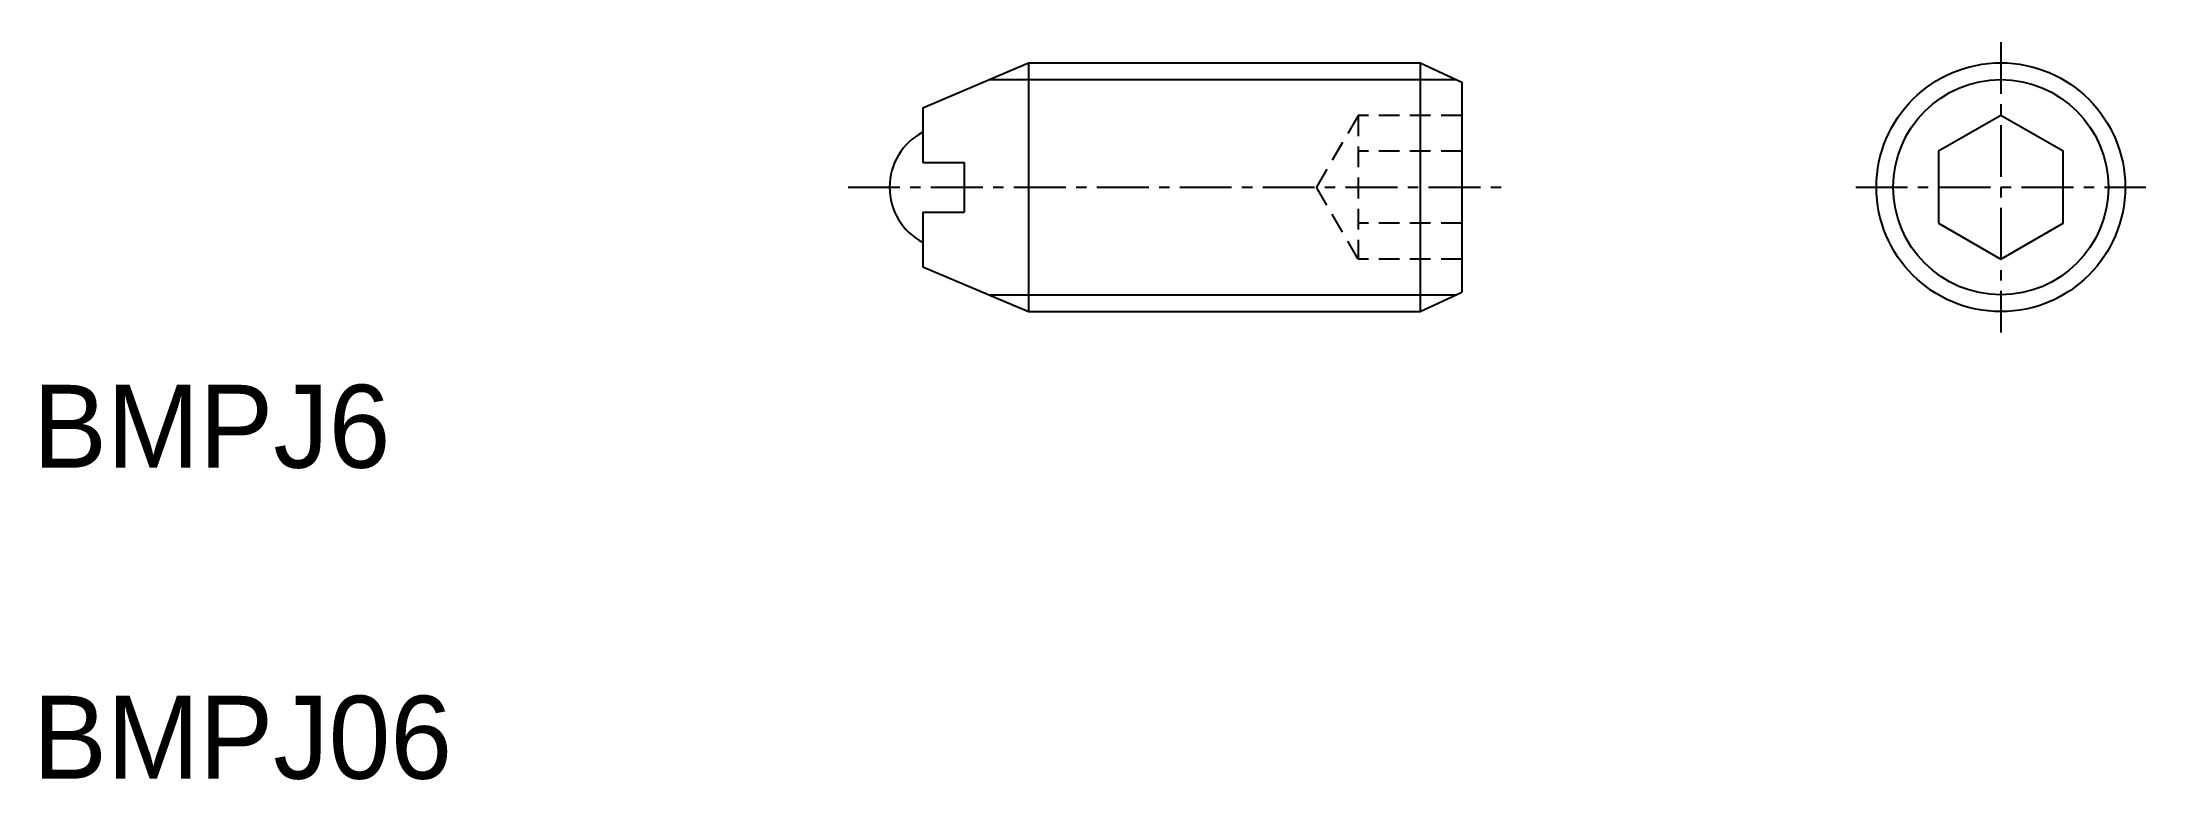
# Model space of a CAD drawing. Extents: x 154 to 204.8, y 104.6 to 122.4.
import ezdxf

# ---------------------------------------------------------------- set-up
doc = ezdxf.new("R2010")
doc.units = 0
doc.linetypes.add('CENTER', pattern=[2, 1.25, -0.25, 0.25, -0.25])
doc.linetypes.add('DASHED', pattern=[0.75, 0.5, -0.25])
doc.layers.get('0').update_dxf_attribs({"linetype": 'CONTINUOUS'})
doc.layers.add('CENTER', color=1, linetype='CENTER')

msp = doc.modelspace()

# ---------------------------------------------------------------- linework, layer by layer
at = {"color": 7, "linetype": 'CONTINUOUS'}
for p, q in [((175.253, 120.849), (177.803, 121.931)), ((177.803, 121.931), (187.253, 121.931)), ((177.803, 121.931), (177.803, 115.931)), ((187.253, 121.931), (188.253, 121.465)), ((187.253, 121.931), (187.253, 115.931)), ((188.253, 121.465), (188.253, 116.398)), ((175.253, 120.849), (175.253, 119.531)), ((188.253, 120.198), (188.253, 120.198)), ((175.253, 119.531), (176.253, 119.531)), ((176.253, 119.531), (176.253, 118.331)), ((188.253, 118.931), (188.253, 118.931)), ((175.253, 118.331), (175.253, 117.014)), ((175.253, 118.331), (176.253, 118.331)), ((175.253, 117.014), (177.803, 115.931)), ((187.253, 115.931), (188.253, 116.398)), ((177.803, 115.931), (187.253, 115.931))]:
    msp.add_line(p, q, dxfattribs=at)
at = {"color": 3, "linetype": 'CONTINUOUS'}
for p, q in [((176.846, 121.525), (188.123, 121.525)), ((176.846, 116.337), (188.123, 116.337))]:
    msp.add_line(p, q, dxfattribs=at)
at = {"color": 3, "linetype": 'DASHED'}
for p, q in [((185.753, 120.663), (184.753, 118.931)), ((188.253, 120.663), (185.753, 120.663)), ((185.753, 120.663), (185.753, 117.199)), ((188.253, 119.797), (185.753, 119.797)), ((185.753, 117.199), (184.753, 118.931)), ((188.253, 118.065), (185.753, 118.065)), ((188.253, 117.199), (185.753, 117.199))]:
    msp.add_line(p, q, dxfattribs=at)
at = {"color": 7, "linetype": 'CONTINUOUS'}
msp.add_lwpolyline([(199.753, 118.065), (201.253, 117.199), (202.753, 118.065), (202.753, 119.797), (201.253, 120.663), (199.753, 119.797)], close=True, dxfattribs=at)
msp.add_circle((201.253, 118.931), 3, dxfattribs=at)
at = {"color": 3, "linetype": 'CONTINUOUS'}
msp.add_circle((201.253, 118.931), 2.594, dxfattribs=at)
at = {"color": 7, "linetype": 'CONTINUOUS'}
msp.add_arc((175.953, 118.931), 1.5, 117.8181, 242.1819, dxfattribs=at)
at = {"layer": 'CENTER', "color": 1, "linetype": 'CENTER'}
for p, q in [((201.253, 122.431), (201.253, 115.431)), ((173.453, 118.931), (189.253, 118.931)), ((197.753, 118.931), (204.753, 118.931))]:
    msp.add_line(p, q, dxfattribs=at)

# ---------------------------------------------------------------- texts
at = {"color": 7, "linetype": 'CONTINUOUS'}
for s, p in [('BMPJ6', (153.796, 112.166)), ('BMPJ06', (153.796, 104.666))]:
    msp.add_text(s, height=2, dxfattribs=at).set_placement(p)

doc.saveas('drawing.dxf')
